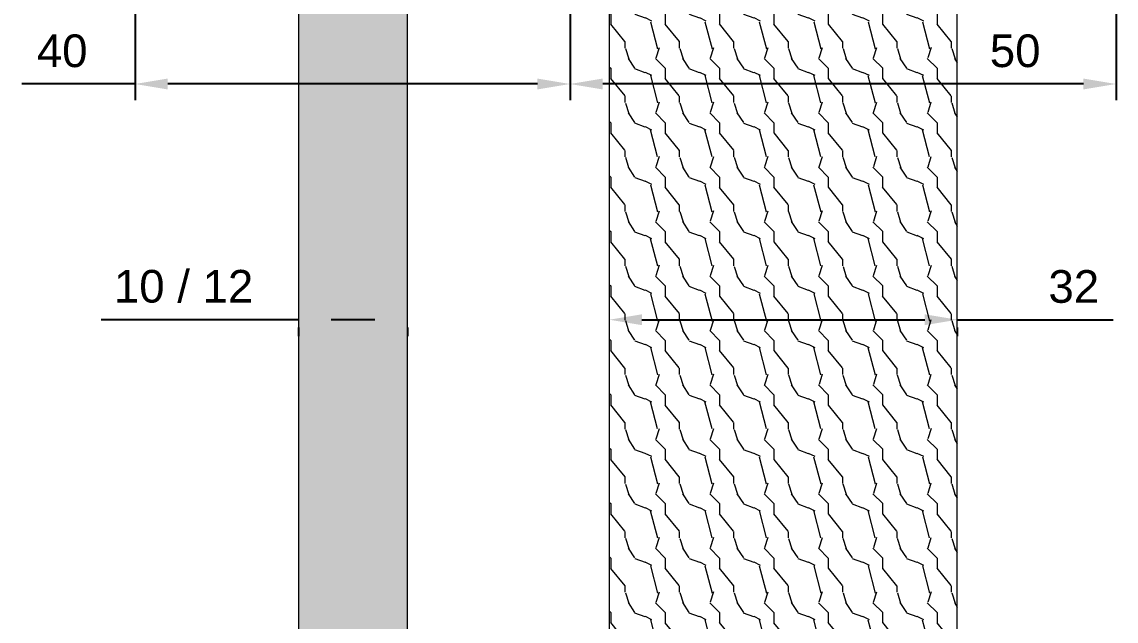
# Model space of a CAD drawing. Header units: millimetres. Extents: x 3394 to 4591, y 1370 to 2211.
# Drawn here: x 4214.6 to 4315.2, y 1673.1 to 1728.1 of the extents above; entities that cross this region are included whole.
import ezdxf

# ---------------------------------------------------------------- set-up
doc = ezdxf.new("R2010")
doc.units = ezdxf.units.MM
doc.layers.add('GLASS & JOINTS', color=250, linetype='Continuous', lineweight=13)
doc.layers.add('GLASS HATCH', color=7, linetype='Continuous', true_color=0xb8ffed, transparency=0.5)
doc.layers.add('quote', color=3, linetype='Continuous')
doc.styles.get("Standard").update_dxf_attribs({"font": 'arial.ttf'})
doc.dimstyles.new('ISO-25$0', dxfattribs={"dimtxt": 3, "dimasz": 3, "dimexe": 1.5, "dimexo": 1.5, "dimgap": 1.5, "dimtad": 1, "dimtxsty": 'Standard', "dimcen": 2.5, "dimadec": 0, "dimazin": 0, "dimtfac": 1, "dimtmove": 0, "dimatfit": 3, "dimfxl": 0, "dimarcsym": 0})

# ---------------------------------------------------------------- blocks, each defined once
blk = doc.blocks.new('*D77')
at = {"layer": 'Defpoints', "color": 0, "transparency": 16777216}
for p in [(4240.074654208777, 1701.558628643245), (4250.074654208777, 1701.558628643245), (4250.074654208777, 1700.771485521045)]:
    blk.add_point(p, dxfattribs=at)
at = {"layer": 'quote', "color": 0, "lineweight": -2, "transparency": 16777216}
for p, q in [((4240.074654208777, 1700.771485521045), (4221.935500047795, 1700.771485521045)), ((4247.074654208777, 1700.771485521045), (4243.074654208777, 1700.771485521045)), ((4240.074654208777, 1700.058628643245), (4240.074654208777, 1699.271485521045)), ((4250.074654208777, 1700.058628643245), (4250.074654208777, 1699.271485521045))]:
    blk.add_line(p, q, dxfattribs=at)
at = {"layer": 'quote', "color": 0, "transparency": 16777216}
for points in [[(4243.074654208777, 1701.271485521045), (4243.074654208777, 1700.271485521045), (4240.074654208777, 1700.771485521045)], [(4247.074654208777, 1701.271485521045), (4247.074654208777, 1700.271485521045), (4250.074654208777, 1700.771485521045)]]:
    blk.add_solid(points, dxfattribs=at)
at = {"layer": 'quote', "color": 0, "transparency": 16777216, "insert": (4229.505077128286, 1703.822645139053), "char_height": 3, "attachment_point": 5}
blk.add_mtext('10 / 12', dxfattribs=at)
blk = doc.blocks.new('*D78')
at = {"layer": 'Defpoints', "color": 0, "transparency": 16777216}
for p in [(4225.044887984041, 1734.186781426871), (4265.038637448706, 1734.186781426869), (4225.044887984041, 1722.42856108287)]:
    blk.add_point(p, dxfattribs=at)
at = {"layer": 'quote', "color": 0, "lineweight": -2, "transparency": 16777216}
for p, q in [((4225.044887984041, 1732.686781426871), (4225.044887984041, 1720.92856108287)), ((4265.038637448706, 1732.686781426869), (4265.038637448706, 1720.92856108287)), ((4225.044887984041, 1722.42856108287), (4214.636975296457, 1722.42856108287)), ((4262.038637448706, 1722.42856108287), (4228.044887984041, 1722.42856108287))]:
    blk.add_line(p, q, dxfattribs=at)
at = {"layer": 'quote', "color": 0, "transparency": 16777216}
for points in [[(4228.044887984041, 1722.92856108287), (4228.044887984041, 1721.92856108287), (4225.044887984041, 1722.42856108287)], [(4262.038637448706, 1722.92856108287), (4262.038637448706, 1721.92856108287), (4265.038637448706, 1722.42856108287)]]:
    blk.add_solid(points, dxfattribs=at)
at = {"layer": 'quote', "color": 0, "transparency": 16777216, "insert": (4218.340931640249, 1725.460280046035), "char_height": 3, "attachment_point": 5}
blk.add_mtext('40', dxfattribs=at)
blk = doc.blocks.new('*D81')
at = {"layer": 'Defpoints', "color": 0, "transparency": 16777216}
for p in [(4265.038637448706, 1734.186781426869), (4315.23863744867, 1732.377350973307), (4265.038637448706, 1722.42856108287)]:
    blk.add_point(p, dxfattribs=at)
at = {"layer": 'quote', "color": 0, "lineweight": -2, "transparency": 16777216}
for p, q in [((4265.038637448706, 1732.686781426869), (4265.038637448706, 1720.92856108287)), ((4315.23863744867, 1730.877350973307), (4315.23863744867, 1720.92856108287)), ((4312.23863744867, 1722.42856108287), (4268.038637448706, 1722.42856108287))]:
    blk.add_line(p, q, dxfattribs=at)
at = {"layer": 'quote', "color": 0, "transparency": 16777216}
for points in [[(4268.038637448706, 1722.92856108287), (4268.038637448706, 1721.92856108287), (4265.038637448706, 1722.42856108287)], [(4312.23863744867, 1722.92856108287), (4312.23863744867, 1721.92856108287), (4315.23863744867, 1722.42856108287)]]:
    blk.add_solid(points, dxfattribs=at)
at = {"layer": 'quote', "color": 0, "transparency": 16777216, "insert": (4305.957526168027, 1725.460280046035), "char_height": 3, "attachment_point": 5}
blk.add_mtext('50', dxfattribs=at)
blk = doc.blocks.new('*D76')
at = {"layer": 'Defpoints', "color": 0, "transparency": 16777216}
for p in [(4300.638637448688, 1701.558628643245), (4268.638637448688, 1700.771485521045), (4300.638637448688, 1700.771485521045)]:
    blk.add_point(p, dxfattribs=at)
at = {"layer": 'quote', "color": 0, "lineweight": -2, "transparency": 16777216}
for p, q in [((4271.638637448688, 1700.771485521045), (4297.638637448688, 1700.771485521045)), ((4300.638637448688, 1700.771485521045), (4314.980724761103, 1700.771485521045)), ((4300.638637448688, 1700.058628643245), (4300.638637448688, 1699.271485521045))]:
    blk.add_line(p, q, dxfattribs=at)
at = {"layer": 'quote', "color": 0, "transparency": 16777216}
for points in [[(4271.638637448688, 1701.271485521045), (4271.638637448688, 1700.271485521045), (4268.638637448688, 1700.771485521045)], [(4297.638637448688, 1701.271485521045), (4297.638637448688, 1700.271485521045), (4300.638637448688, 1700.771485521045)]]:
    blk.add_solid(points, dxfattribs=at)
at = {"layer": 'quote', "color": 0, "transparency": 16777216, "insert": (4311.348391882522, 1703.80422767657), "char_height": 3, "attachment_point": 5}
blk.add_mtext('32', dxfattribs=at)

msp = doc.modelspace()

# ---------------------------------------------------------------- hatches: boundary and pattern name
at = {"layer": 'GLASS & JOINTS'}
h = msp.add_hatch(dxfattribs=at)
h.set_pattern_fill('LEGNO5', color=44, scale=5, angle=-1.272221872585407e-14, pattern_type=2)
h.set_pattern_definition([(333.4349, (11.8931380903648, 323.4945047449407), (-4.999995789704538, 5.000006546981904), [0.67082, -10.50952]), (284.5742, (12.49313809036425, 323.1945047449396), (-34.99996445837366, 135.0000110432647), [2.583119999999999, -255.7287099999999]), (252.4744, (13.1431380903648, 325.6945047449396), (-25.00004134156068, -79.99998456358794), [0.996245, -98.62805]), (314.9999999999999, (12.84313809036462, 324.7445047449407), (5.00000154724476, -2.334870202738178e-15), [1.27279, -5.798274999999999]), (270, (13.74313809036425, 323.8445047449393), (4.999999999999998, -5.000000000000002), [0.95, -4.050000000000001]), (309.0939, (13.74313809036425, 322.8945047449404), (45.00004015692492, -54.99996955040039), [2.061554999999992, -101.0160899999997]), (270, (15.04313809036444, 321.29450474494), (4.999999999999998, -5.000000000000002), [0.6, -4.4]), (287.5256, (15.04313809036444, 325.6945047449396), (-25.00004134156061, 79.99998456358794), [0.9962449999999982, -98.62804999999976]), (303.6901, (15.34313809036462, 324.7445047449407), (-5.000006672535951, 9.999997788855804), [1.081665, -16.94609]), (339.7751, (15.94313809036498, 323.8445047449393), (54.99998632167109, -20.00004167798889), [1.012425, -100.22986])])
h.paths.add_polyline_path([(4300.638637448688, 1735.268357338725), (4299.638637448688, 1736.268357338725), (4269.638637448688, 1736.268357338725), (4268.638637448688, 1735.268357338725), (4268.638637448688, 1633.351160493553), (4270.370629068653, 1629.952154874597), (4299.370629068653, 1636.820848423233), (4300.620629068653, 1633.386501648915), (4300.638637448688, 1633.386501648915)])
at = {"layer": 'GLASS HATCH'}
h = msp.add_hatch(color=256, dxfattribs=at)
h.dxf.hatch_style = 1
h.paths.add_polyline_path([(4240.074654208756, 1652.240808082857), (4242.056645828721, 1652.240808082857), (4243.806645828721, 1648.806461308539), (4246.806645828721, 1655.675154857175), (4248.056645828721, 1652.240808082857), (4250.074654208756, 1652.240808082857), (4250.074654208756, 1756.086781426896), (4249.074654208756, 1757.086781426896), (4241.074654208756, 1757.086781426896), (4240.074654208756, 1756.086781426896)])

# ---------------------------------------------------------------- linework, layer by layer
at = {"layer": 'GLASS & JOINTS'}
msp.add_lwpolyline([(4250.074654208756, 1652.240808082857), (4250.074654208756, 1756.086781426896), (4249.074654208756, 1757.086781426896), (4241.074654208756, 1757.086781426896), (4240.074654208756, 1756.086781426896), (4240.074654208756, 1652.240808082857)], dxfattribs=at)
at = {"layer": 'GLASS & JOINTS', "color": 44}
msp.add_lwpolyline([(4300.638637448688, 1633.386501648915), (4300.638637448688, 1735.268357338725), (4299.638637448688, 1736.268357338725), (4269.638637448688, 1736.268357338725), (4268.638637448688, 1735.268357338725), (4268.638637448688, 1633.386501648915)], dxfattribs=at)

# ---------------------------------------------------------------- dimensions: what is measured, and where the dimension line sits
at = {"layer": 'quote'}
for base, p1, p2, text, picture, middle in [((4225.044887984041, 1722.42856108287), (4265.038637448706, 1734.186781426869), (4225.044887984041, 1734.186781426871), '40', '*D78', (4218.340931640249, 1722.42856108287)), ((4265.038637448706, 1722.42856108287), (4315.23863744867, 1732.377350973307), (4265.038637448706, 1734.186781426869), '50', '*D81', (4305.957526168027, 1722.42856108287))]:
    dim = msp.add_linear_dim(base=base, p1=p1, p2=p2, text=text, dimstyle='ISO-25$0', dxfattribs=at)
    dim.commit()
    dim.dimension.update_dxf_attribs({"geometry": picture, "text_midpoint": middle, "dimtype": 160})
dim = msp.add_linear_dim(base=(4250.074654208777, 1700.771485521045), p1=(4240.074654208777, 1701.558628643245), p2=(4250.074654208777, 1701.558628643245), angle=180, text='<> / 12', dimstyle='ISO-25$0', dxfattribs=at)
dim.commit()
dim.dimension.update_dxf_attribs({"geometry": '*D77', "text_midpoint": (4229.505077128286, 1700.771485521045), "dimtype": 160})
dim = msp.add_linear_dim(base=(4300.638637448688, 1700.771485521045), p1=(4268.638637448688, 1700.771485521045), p2=(4300.638637448688, 1701.558628643245), angle=180, dimstyle='ISO-25$0', dxfattribs=at)
dim.commit()
dim.dimension.update_dxf_attribs({"geometry": '*D76', "text_midpoint": (4311.348391882522, 1700.771485521045), "dimtype": 160})

doc.saveas('drawing.dxf')
